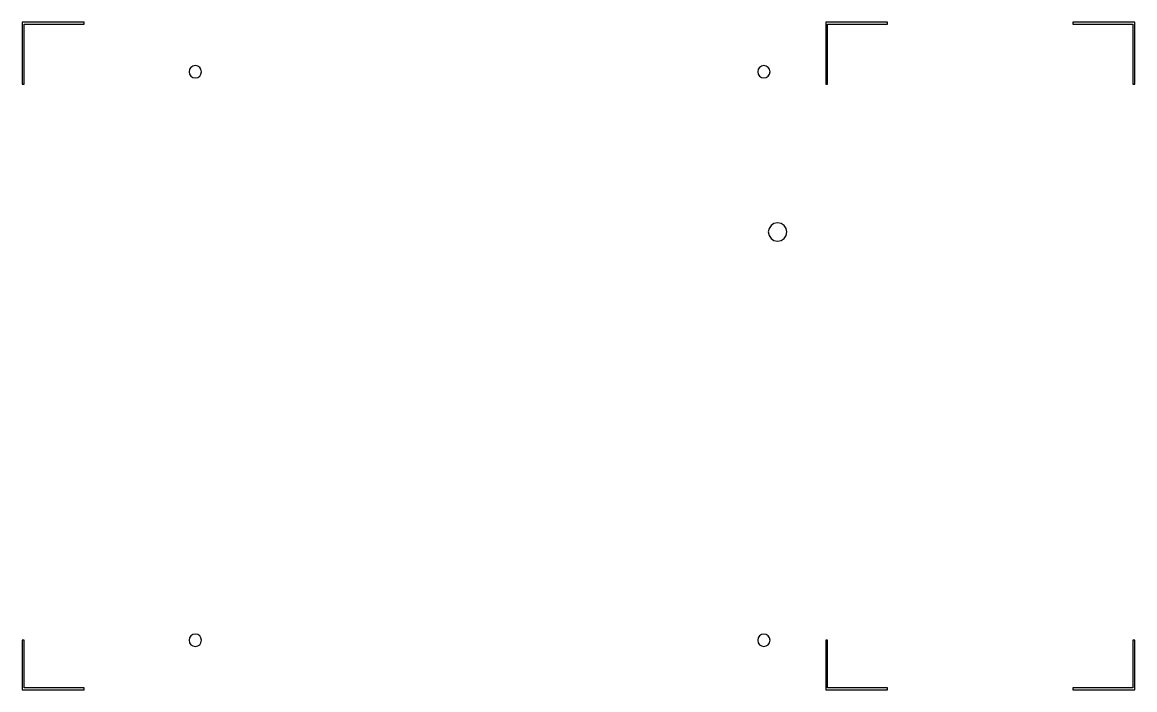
# Model space of a CAD drawing. Extents: x 0 to 18, y 0 to 10.8.
import ezdxf

# ---------------------------------------------------------------- set-up
doc = ezdxf.new("R2010")
doc.units = 0
doc.layers.add('Layer_1', color=7, linetype='CONTINUOUS')

msp = doc.modelspace()

# ---------------------------------------------------------------- linework, layer by layer
at = {"layer": 'Layer_1', "color": 7}
for points in [[(0, 10.800296), (0, 9.800281), (0.028335, 9.800281), (0.028335, 10.771907), (1.000015, 10.771907), (1.000015, 10.800296), (0, 10.800296)], [(13.000121, 10.800016), (13.000121, 9.800002), (13.028456, 9.800002), (13.028456, 10.771629), (14.000135, 10.771629), (14.000135, 10.800016), (13.000121, 10.800016), (13.000121, 10.800016)], [(17.000127, 10.800016), (17.000127, 10.771629), (17.971809, 10.771629), (17.971809, 9.800002), (18.000142, 9.800002), (18.000142, 10.785795), (18.000142, 10.800016), (17.000127, 10.800016), (17.000127, 10.800016)], [(0, 0.800257), (0, 0.000278), (1.000015, 0.000278), (1.000015, 0.02861), (0.028335, 0.02861), (0.028335, 0.800257), (0, 0.800257)], [(13.000121, 0.799979), (13.000121, 0), (14.000135, 0), (14.000135, 0.028333), (13.028456, 0.028333), (13.028456, 0.799979), (13.000121, 0.799979), (13.000121, 0.799979)], [(17.971809, 0.799979), (17.971809, 0.028333), (17.000127, 0.028333), (17.000127, 0), (18.000142, 0), (18.000142, 0.799979), (17.971809, 0.799979), (17.971809, 0.799979)]]:
    msp.add_lwpolyline(points, close=True, dxfattribs=at)
for points in [[(2.799898, 10.100087), (2.760979, 10.092227), (2.729197, 10.070798), (2.707768, 10.039016), (2.699908, 10.000097), (2.707768, 9.961177), (2.729197, 9.929395), (2.760979, 9.907967), (2.799898, 9.900106), (2.838835, 9.907951), (2.870635, 9.929376), (2.892078, 9.961164), (2.899944, 10.000097), (2.892078, 10.039029), (2.870635, 10.070817), (2.838835, 10.092243), (2.799898, 10.100087), (2.799898, 10.100087)], [(11.999901, 10.100087), (11.960983, 10.092227), (11.929201, 10.070797), (11.907772, 10.039015), (11.899911, 10.000097), (11.907772, 9.961178), (11.929201, 9.929396), (11.960983, 9.907967), (11.999901, 9.900106), (12.038839, 9.90795), (12.070639, 9.929375), (12.092081, 9.961163), (12.099947, 10.000097), (12.092081, 10.03903), (12.070639, 10.070818), (12.038839, 10.092243), (11.999901, 10.100087), (11.999901, 10.100087)], [(12.221159, 7.556504), (12.162781, 7.544714), (12.115108, 7.51257), (12.082964, 7.464897), (12.071174, 7.406519), (12.082964, 7.34814), (12.115107, 7.300467), (12.16278, 7.268323), (12.221159, 7.256533), (12.278571, 7.267938), (12.327247, 7.300447), (12.359774, 7.349111), (12.3712, 7.406519), (12.359774, 7.463926), (12.327247, 7.51259), (12.278571, 7.545099), (12.221159, 7.556504), (12.221159, 7.556504)], [(2.799898, 0.900084), (2.760979, 0.892223), (2.729197, 0.870795), (2.707768, 0.839013), (2.699908, 0.800093), (2.707768, 0.761175), (2.729198, 0.729393), (2.760979, 0.707963), (2.799898, 0.700103), (2.838834, 0.707947), (2.870634, 0.729373), (2.892077, 0.761161), (2.899944, 0.800093), (2.892078, 0.839026), (2.870635, 0.870814), (2.838835, 0.892239), (2.799898, 0.900084), (2.799898, 0.900084)], [(11.999902, 0.900084), (11.960983, 0.892223), (11.929201, 0.870794), (11.907772, 0.839012), (11.899911, 0.800093), (11.907772, 0.761175), (11.929201, 0.729393), (11.960983, 0.707963), (11.999902, 0.700103), (12.038838, 0.707947), (12.070638, 0.729373), (12.092081, 0.761161), (12.099947, 0.800093), (12.092081, 0.839027), (12.070639, 0.870815), (12.038839, 0.89224), (11.999902, 0.900084), (11.999902, 0.900084)]]:
    msp.add_lwpolyline(points, dxfattribs=at)

doc.saveas('drawing.dxf')
